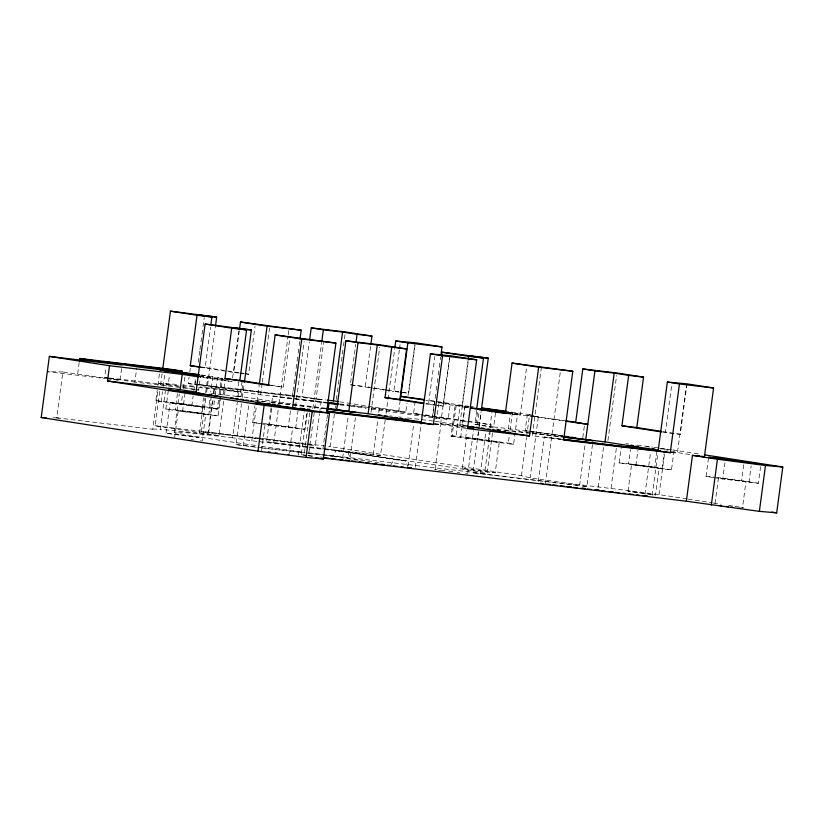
<?xml version="1.0" encoding="UTF-8"?>
<svg xmlns="http://www.w3.org/2000/svg" width="824" height="824" viewBox="0 0 824 824"><rect width="100%" height="100%" fill="white"/><g stroke="black" fill="none" stroke-linecap="round" stroke-linejoin="round"><path stroke-width="0.62" stroke-dasharray="4.12 3.09" d="M53.096 417.768L56.753 417.84L62.871 371.984L119.995 380.317L121.859 366.309M77.683 373.746L79.382 361.015M108.449 377.989L104.669 377.402L106.028 367.216M179.838 387.435L134.868 382.089L136.733 368.081M218.463 400.237L217.278 409.157L161.082 401.824L155.849 400.546L157.209 390.36M157.889 385.261L159.588 372.53M56.753 417.84L152.728 429.252L157.992 389.773M223.592 401.298L219.009 435.68L155.149 425.771L159.732 391.39M160.577 385.014L162.112 373.56M161.082 401.824L162.441 391.637M163.121 386.538L164.821 373.797M152.728 429.252L152.79 429.211A179.498 3.131 7.6 0 1 159.444 429.335L160.32 429.407L165.356 391.194M166.036 386.096L166.376 383.551M109.716 378L180.353 386.404L168.24 384.52L169.6 374.333M220.739 396.756L218.195 415.863L182.578 411.629L165.83 409.023L168.384 389.927M166.057 433.218L170.135 402.658L186.801 404.594L202.992 407.046L198.914 437.616L166.057 433.218L198.914 437.616M165.83 409.023L175.265 409.847L177.469 393.285M174.173 432.178L179.272 393.965M174.688 437.348L178.252 410.609L192.208 412.227L205.763 414.287L202.199 441.025M155.849 400.546L181.332 403.575L182.516 394.665M183.371 388.289L185.07 375.559M182.578 411.629L185.132 392.523M326.891 402.689L260.652 394.809L188.253 383.572L189.098 377.207M189.778 372.108L190.293 368.287M191.796 406.129L193.156 395.932M193.836 390.844L195.875 375.559M195.391 383.984L195.731 381.44M198.285 362.333L199.81 350.869M199.985 349.592L200.829 343.227M201.005 341.95L201.849 335.584M202.024 334.307L202.869 327.942M203.044 326.675L204.228 317.755M182.341 387.785L198.646 390.071L200.52 376.063M238.692 372.685L205.176 367.483L210.563 327.128M218.195 415.863L201.447 413.267L203.487 397.982M181.332 403.575L203.816 406.726L205.001 397.817M205.681 392.718L207.895 376.156L212.819 376.743L210.779 392.028M258.149 438.728L201.386 431.714L205.979 397.322M206.659 392.234L215.322 327.272M219.555 399.898L218.37 408.807L216.928 408.591A157.837 2.75 7.6 0 1 210.027 407.519L208.74 407.313L209.924 398.394M208.76 415.049L211.315 395.942M207.936 434.382L212.695 398.723M213.365 393.625L214.044 388.526M208.627 432.837L213.22 398.445M213.9 393.357L214.745 386.981L196.606 384.169M217.278 409.157L213.447 408.22L214.631 399.31M215.198 395.098L217.526 377.66L222.82 378.298M219.318 393.872L221.357 378.587L217.526 377.66M220.235 394.799L222.449 378.237M223.098 395.18L225.137 379.895M224.447 394.933L225.127 389.834L221.975 389.464A179.498 3.131 7.6 0 0 215.023 388.64L212.767 388.382A179.498 3.131 7.6 0 0 200.108 386.93M232.625 377.752L239.248 328.086M238.703 373.045L233.748 372.448L239.3 330.846M242.06 381.491L240.021 396.777L236.818 395.994L238.857 380.709M492.505 433.136L486.963 473.985A157.837 2.75 7.6 0 0 324.707 449.471L251.784 440.768L232.574 437.791L237.333 402.133M238.012 397.034L238.692 391.936L225.127 389.834M241.175 396.632L243.214 381.358M256.079 447.236L236.076 444.589L241.514 403.832M242.359 397.467L244.234 383.459M244.903 373.777L248.621 374.22L255.018 326.304M243.317 445.712L248.755 404.955M259.89 423.629L252.721 422.506L254.925 405.954M251.784 440.768L256.367 406.387M257.047 401.288L259.261 384.736M260.652 394.809L262.187 383.345M262.351 382.068L269.829 326.036M261.579 450.831L265.143 424.092L266.039 424.123L292.654 427.769L289.255 453.241M308.083 447.03L266.554 441.829L271.147 407.437M271.827 402.339L272.672 395.973L326.005 402.318M307.29 412.793L305.076 429.345L269.469 425.112L271.848 407.283M273.795 442.952L278.388 408.56M279.068 403.472L288.07 335.965M288.235 334.688L289.09 328.323M268.428 385.333L283.302 387.105L289.698 339.189M305.076 429.345L288.328 426.75L290.542 410.187M292.881 392.615L292.026 398.981L272.672 395.973M293.045 391.338L293.9 384.973M294.065 383.696L294.92 377.33M295.085 376.053L295.94 369.688M296.104 368.41L297.979 354.402M298.144 353.125L298.999 346.76M299.163 345.493L299.678 341.672M295.507 406.417L304.169 341.466M295.651 428.532L298.031 410.702M319.712 412.402L321.412 399.671L302.048 396.663L309.361 341.898M298.401 455.064L304.18 411.763M307.27 455.641L301.234 454.704L306.847 412.68M309.783 412.814L304.509 452.294L303.901 452.211A157.837 2.75 7.6 0 1 260.003 446.093M312.811 408.735L321.648 342.506M314.253 412.525L308.475 455.827L312.286 456.28M314.768 408.704L323.605 342.475M259.426 438.873L315.293 445.516L319.537 413.679M322.884 449.224L326.798 419.931M326.963 418.664L327.478 414.843M686.886 498.911C634.861 490.29 582.28 485.985 530.182 477.858L521.417 475.726L330.063 446.577L334.482 413.463M335.162 408.364L335.502 405.82M336.357 399.455L337.201 393.079M337.377 391.812L338.221 385.436M338.396 384.169L339.241 377.804M339.416 376.527L340.261 370.161M340.436 368.884L341.28 362.519M341.455 361.242L343.32 347.234M343.495 345.956L345.359 331.948M383.871 389.948L350.354 384.746L355.741 344.401M378.937 462.892L342.733 457.279L348.171 416.522M355.412 417.644L349.973 458.401L348.047 451.964L336.202 450.553L332.649 456.341L305.848 453.149M386.332 389.783L365.228 386.507L370.615 346.162M371.037 412.33L379.699 347.378M385.21 419.972L380.451 455.631L373.21 454.508L377.969 418.849M378.824 412.484L379.328 408.663L351.395 405.336M386.065 413.607L394.727 348.655M415.059 345.338L408.673 393.254L393.8 391.482L399.352 349.881M399.516 348.614L400.186 343.577M398.692 411.66L400.052 401.473M371.336 407.973L405.83 412.072L407.025 403.163M408.045 395.52L414.833 344.576M419.91 414.421L413.566 413.432L414.925 403.245M408.065 466.116L413.679 424.082M415.306 467.239L421.085 423.938M449.75 358.224L443.353 406.129L428.48 404.368L434.876 356.452M432.312 417.727L434.351 402.452M433.156 413.174L434.011 406.809M434.176 405.532L436.051 391.524M436.215 390.246L437.07 383.881M437.235 382.604L438.09 376.238M438.255 374.972L439.11 368.596M439.274 367.329L440.129 360.953M440.294 359.686L440.634 357.132M434.495 424.236L440.51 424.947L449.688 356.174M435.072 469.639L440.984 423.711L465.838 426.781M435.917 417.881L448.194 419.344L450.234 404.059L426.111 400.32M507.481 411.856L517.637 413.823L513.558 444.383L459.37 437.42A157.837 2.75 7.6 0 0 452.479 436.349L451.037 436.123L455.116 405.562L449.08 404.646A157.837 2.75 7.6 0 0 438.996 403.132L436.668 418.376L434.845 418.108M456.208 405.212L460.039 406.15L455.96 436.71L452.129 435.783L456.208 405.212L468.938 406.726M468.094 407.726L461.893 406.757L468.114 360.109M466.188 425.606L459.833 424.628L468.331 360.943M460.668 437.616L464.746 407.056L468.434 407.499M466.621 421.538L463.067 421.116L465.107 405.83L427.028 399.918M465.591 438.203L466.611 430.561M462.326 468.454L466.405 437.884L483.08 439.82L499.272 442.282L495.193 472.842L462.326 468.454L495.193 472.842M467.723 473.954L473.501 430.653M493.174 428.089L493.185 428.047A157.837 2.75 7.6 0 0 484.512 425.987L483.595 425.812A157.837 2.75 7.6 0 0 478.332 424.885L474.83 424.298L476.869 409.013M467.816 421.682L476.118 422.671L477.982 408.653M477.364 424.721L479.403 409.446M592.487 444.538L586.873 486.572L472.976 472.76L478.414 432.013M479.094 426.914L481.134 411.629M452.129 435.783L477.601 438.811L478.62 431.168M479.3 426.07L481.175 412.062M480.217 473.882L485.655 433.136M488.076 441.355L489.26 432.446M489.94 427.347L492.155 410.795M484.976 470.617L490.074 432.404M490.754 427.316L491.094 424.762L424.391 414.719M474.83 424.298L493.638 426.935L495.677 411.65M493.638 426.935L508.377 428.686L510.417 413.401L564.955 421.095M513.558 444.383L508.315 443.116L509.335 435.474M510.015 430.375L512.394 412.546M505.339 413.504L520.212 415.275L526.938 364.836M562.648 435.968L525.156 430.684L527.195 415.399L538.34 416.728L530.182 477.858M521.417 475.726L526.515 437.513M526.68 436.236L529.574 414.585L508.212 411.598M541.419 367.082L532.242 435.865L562.926 439.511M538.309 481.607L544.262 437.029L562.03 439.141M545.385 483.997L560.67 369.379M582.815 437.513L584.515 424.782M586.873 486.572L579.633 485.449L585.246 443.415M598.183 487.211L603.621 446.454M607.937 440.5L616.61 375.548M611.006 488.323L616.445 447.566M674.042 450.666L671.498 469.762L662.063 468.949L619.133 462.933L621.512 445.104M619.133 462.933L628.568 463.747L630.432 449.739M627.991 491.259L631.555 464.509L645.511 466.137L659.066 468.187L655.502 494.936L627.991 491.259L655.502 494.936M635.881 465.529L637.92 450.244M644.965 494.287L650.579 452.252M671.498 469.762L654.75 467.167L656.79 451.882M652.206 495.409L657.82 453.385M686.989 383.871L680.253 434.31L665.38 432.538L671.776 384.623M662.063 468.949L664.103 453.663M659.056 494.596L664.834 451.294M671.395 452.407L677.421 453.128L686.423 385.622M713.203 477.529L706.024 476.416L708.568 457.31M715.047 503.464L718.446 477.992L745.195 481.484L745.957 481.669L742.393 508.418M760.593 466.693L758.379 483.255L722.772 479.012L725.316 459.916M758.379 483.255L741.631 480.649L743.845 464.097M748.954 482.431L751.158 465.879M159.526 383.829L159.29 383.747A179.498 3.131 7.6 0 1 158.816 383.459L158.908 383.366A179.498 3.131 7.6 0 1 165.562 383.49L166.438 383.551A179.498 3.131 7.6 0 1 179.405 384.726M390.576 465.323L394.13 459.545L405.974 460.946L407.581 466.312M202.992 407.046L170.135 402.658M205.763 414.287L178.252 410.609M292.654 427.769L265.143 424.092M434.866 469.567L437.183 469.732M659.066 468.187L631.555 464.509M62.871 371.984L47.318 371.676L105.966 378.649M668.151 450.151L660.869 449.358M252.721 422.506L262.145 423.33M706.024 476.416L714.274 477.137M56.671 417.84L59.05 418.108M201.458 367.041L205.176 367.483M350.354 384.746L365.228 386.507M239.949 373.19L243.667 373.632M437.956 402.606L450.234 404.059M465.107 405.83L468.66 406.253M469.855 406.397L473.409 406.819M455.116 405.562L460.039 406.15M461.893 406.757L468.084 407.499M199.696 376.012L221.357 378.587M507.44 412.608L517.637 413.823M199.408 376.413L224.499 379.401M506.729 412.968L510.417 413.401M199.202 384.437L294.436 395.757M295.703 395.911L302.048 396.663M188.253 383.572L195.473 384.427M196.678 384.571L326.201 399.98M214.745 386.981L294.745 396.498M296.012 396.653L321.412 399.671M238.692 391.936L235.829 391.596A157.837 2.75 7.6 0 0 229.711 390.885L227.733 390.648A157.837 2.75 7.6 0 0 197.142 387.311M339.972 403.976L350.128 405.181M339.591 404.193L370.069 407.818M295.857 399.434L329.003 403.379M413.566 413.432L423.186 414.575M158.847 383.407L168.24 384.52M104.669 377.402L108.459 377.845M107.244 378.803L119.995 380.317M211.171 393.347L240.021 396.777M525.156 430.684L562.74 435.649M325.552 408.21L304.653 405.624A157.837 2.75 7.6 0 1 294.055 404.162M389.845 415.863L392.368 416.161M398.692 416.913L401.226 417.212M407.55 417.964L432.847 420.971M254.884 400.248L270.128 402.061M271.395 402.215L325.995 408.704M459.833 424.628L467.053 425.483M496.872 429.026L503.217 429.778M504.484 429.932L562.895 436.875M260.858 401.226L264.669 401.679M271.014 402.431L291.336 404.852M292.602 404.996L325.614 408.92M496.491 429.242L499.035 429.551M504.113 430.149L510.458 430.911M511.725 431.055L530.78 433.321M532.046 433.476L562.524 437.101M203.816 406.726L208.74 407.313M451.037 436.123L455.96 436.71M213.447 408.22L218.37 408.807M155.149 425.771L305.807 443.693M307.084 443.837L330.063 446.577M201.386 431.714L305.508 444.095M219.009 435.68L215.857 435.309A179.498 3.131 7.6 0 0 208.905 434.495L206.659 434.227A179.498 3.131 7.6 0 0 160.32 429.407M232.574 437.791L229.711 437.451A157.837 2.75 7.6 0 0 223.592 436.73L221.615 436.504A157.837 2.75 7.6 0 0 179.385 432.147L178.715 432.106A157.837 2.75 7.6 0 0 178.293 433.342L178.932 433.476A157.837 2.75 7.6 0 0 181.97 434.073L182.846 434.238A157.837 2.75 7.6 0 0 198.193 436.844L199.666 437.081A157.837 2.75 7.6 0 0 220.317 440.294L222.274 440.583A157.837 2.75 7.6 0 0 250.434 444.723L252.793 445.063A157.837 2.75 7.6 0 0 257.572 445.743M266.554 441.829L373.21 454.508M309.35 447.174L325.851 449.142M327.128 449.286L380.451 455.631M308.341 452.747L486.963 473.985M236.076 444.589L256.388 447.01M257.654 447.154L304.643 452.747M305.91 452.891L342.733 457.279M472.976 472.76L579.633 485.449M261.177 447.844L304.571 453.004M301.234 454.704L313.996 456.218M320.382 456.98L322.936 457.289M440.922 470.154L445.032 470.659M465.426 427.234L440.984 423.711M625.972 443.631L628.506 443.961M637.354 445.114L652.526 447.092M653.793 447.257L671.498 449.729M646.078 446.598L649.817 447.092M628.568 463.747L654.75 467.167M716.695 477.395L741.631 480.649M175.265 409.847L201.447 413.267M263.392 423.495L288.328 426.75M448.678 471.122L453.437 471.761M191.034 439.295L193.331 439.614M527.195 415.399L564.687 420.683M200.768 375.157L207.895 376.156M476.118 422.671L491.094 424.762M508.377 428.686L562.926 436.38M477.601 438.811L508.315 443.116M457.145 472.265L459.72 472.636M432.703 417.789L430.53 417.469A157.837 2.75 7.6 0 0 423.845 416.491M236.818 395.994L242.956 396.9A157.837 2.75 7.6 0 0 254.225 398.538L258.911 399.218A157.837 2.75 7.6 0 0 291.438 403.801M438.553 470.247L440.552 470.545M662.877 431.611L680.253 434.31M662.898 432.147L665.38 432.538M387.568 389.979L408.673 393.254M385.107 390.133L393.8 391.482M506.554 413.154L520.212 415.275M239.928 372.87L243.657 373.447M244.893 373.643L248.621 374.22M200.232 367.257L233.748 372.448M425.977 403.441L443.353 406.129M425.998 403.976L428.48 404.368M270.89 385.179L283.302 387.105M672.765 449.925L700.585 454.24M199.593 376.527L232.111 381.574L199.727 377.093M659.684 448.431L668.068 449.739M671.344 451.645L691.686 454.797M671.066 452.139L677.421 453.128M339.776 401.824L405.83 412.072M424.988 415.203L463.067 421.116M379.328 408.663L420.271 415.008M421.538 415.214L448.194 419.344M544.262 437.029L562.401 439.841M435.391 421.373L467.177 426.307M434.444 423.474L467.507 428.604M434.166 423.969L440.51 424.947M109.705 378.185L134.868 382.089M714.398 477.714L722.772 479.012M261.095 423.814L269.469 425.112M688.143 499.107L712.173 502.836M713.44 503.042L721.031 504.216M728.622 505.39L733.679 506.173M734.946 506.369L740.004 507.162M741.27 507.357L743.794 507.749M308.052 444.394L315.293 445.516M348.047 451.964L405.974 460.946M336.202 450.553L394.13 459.545M332.649 456.341L352.796 459.462M354.052 459.658L359.089 460.441M464.746 407.056L468.557 407.664M212.819 376.743L212.479 376.692A157.837 2.75 7.6 0 1 207.823 375.95L206.35 375.713A157.837 2.75 7.6 0 1 200.86 374.817M197.554 389.886L198.646 390.071M465.642 473.532L466.817 473.738M200.459 440.675L201.437 440.84M529.574 414.585L538.34 416.728M745.957 481.669L718.446 477.992M499.272 442.282L466.405 437.884M195.144 389.474A157.837 2.75 7.6 0 1 189.881 388.557L188.088 388.217A157.837 2.75 7.6 0 1 185.05 387.63L184.401 387.496A157.837 2.75 7.6 0 1 182.289 387.023M182.145 386.137A157.837 2.75 7.6 0 1 194.763 387.074M339.931 404.831A157.837 2.75 7.6 0 1 349.922 406.17M350.828 406.294A157.837 2.75 7.6 0 1 366.144 408.374M371.49 409.106A157.837 2.75 7.6 0 1 416.923 415.492L419.262 415.832A157.837 2.75 7.6 0 1 421.569 416.161M182.392 385.024A179.498 3.131 7.6 0 1 194.33 386.291"/><path stroke-width="1.24" d="M290.882 407.643L255.265 403.41L307.63 410.239L195.947 392.801L205.125 324.028L231.719 328.158L224.983 378.587L268.428 385.333L275.164 334.894L301.759 339.024L292.582 407.798L329.497 413.092L323.379 458.947L306.065 457.444L258.015 451.171L41.2 417.521L49.358 356.39L122.034 365.032L79.722 358.471L79.382 361.015M329.497 413.092L312.183 411.598L264.133 405.326L107.501 381.018L109.54 365.732L49.358 356.39M162.792 368.462L170.434 311.153L216.681 317.086L215.497 326.005M196.442 392.183L180.178 389.659L182.217 374.374L109.54 365.732M200.232 367.257L190.303 365.712L197.039 315.273L170.434 311.153M210.903 324.615L211.912 317.044L197.43 314.799L216.681 317.086M239.64 328.323L240.474 322.019L301.203 330.208L300.018 339.117M269.654 384.983L239.856 380.358L246.592 329.93L232.111 327.674L251.372 329.971L244.398 382.182M259.426 383.459L267.079 326.149L240.474 322.019M258.015 451.171L264.133 405.326M309.7 339.354L311.225 327.89L345.359 331.948L371.954 336.079L370.944 343.639M306.065 457.444L312.183 411.598M321.813 341.239L323.348 329.775L311.225 327.89M275.164 334.894L335.883 343.083L326.716 411.856L433.373 424.545L442.55 355.772L430.427 353.887L421.26 422.661M328.158 409.744L329.003 403.379L330.826 403.616A157.837 2.75 7.6 0 1 338.108 404.584M338.51 401.628L333.421 400.835L342.599 332.062L323.348 329.775M326.891 409.075L356.092 412.546L336.738 409.549L345.915 340.776L380.039 344.834L406.644 348.954L399.908 399.393L423.495 403.049M356.071 341.878L357.08 334.307L342.599 332.062M348.851 411.423L358.028 342.65L345.915 340.776M421.455 421.991L368.112 413.72L377.289 344.937L358.028 342.65M423.515 403.595L385.035 397.621L391.771 347.192L377.289 344.937M394.902 347.378L395.747 341.012L415.399 342.815L441.994 346.945L440.974 354.588M400.217 400.196L407.87 342.887L395.747 341.012M441.51 356.019L442.024 352.198L488.272 358.141L481.298 410.352M468.279 358.852L468.619 356.329L442.024 352.198M430.427 353.887L450.079 355.7L476.674 359.831L467.507 428.604L529.482 435.968L538.659 367.195L512.064 363.075L505.339 413.504L470.576 408.107M505.308 412.958L476.766 408.529L483.492 358.1L469.011 355.844L488.272 358.141M512.064 363.075L572.793 371.253L563.616 440.026L670.273 452.716L679.45 383.943L667.337 382.058L658.16 450.831M661.641 431.416L636.808 427.563L643.544 377.124L616.949 373.004L582.815 368.946L575.677 422.434L587.79 424.319L566.232 421.27M563.791 437.245L592.992 440.716L585.751 439.594L594.928 370.821L582.815 368.946M658.366 450.172L605.012 441.891L614.189 373.118L594.928 370.821M661.662 431.961L621.935 425.792L628.671 375.363L614.189 373.118M704.386 454.827L782.8 467.002L776.682 512.847L759.368 511.354L686.351 501.198L692.469 455.353L704.407 456.774L713.584 388.001L686.989 383.871L667.337 382.058M711.318 505.081L717.436 459.226L692.469 455.353M759.368 511.354L765.486 465.498L782.8 467.002M41.2 417.521L45.959 417.624M288.184 454.477L288.915 454.446M220.739 396.756L168.384 389.927L203.992 394.16M739.046 508.13L740.446 508.284M467.795 427.522L473.841 428.109L468.156 427.12M197.039 315.273L211.912 317.044M357.08 334.307L371.954 336.079M267.079 326.149L301.203 330.208M407.87 342.887L441.994 346.945M205.125 324.028L251.372 329.971M231.719 328.158L246.592 329.93M391.771 347.192L406.644 348.954M468.619 356.329L483.492 358.1M628.671 375.363L643.544 377.124M301.759 339.024L335.883 343.083M442.55 355.772L476.674 359.831M538.659 367.195L572.793 371.253M679.45 383.943L713.584 388.001M190.303 365.712L200.222 366.886M79.722 358.471L170.28 369.234L182.392 371.119L106.708 362.117L136.908 366.804L199.429 374.611M224.983 378.587L239.856 380.358M385.035 397.621L399.908 399.393M470.566 407.798L476.766 408.529M621.935 425.792L636.808 427.563M198.43 375.857L159.928 369.976L199.583 374.992M506.163 412.453L480.341 409.137M496.913 411.794L505.503 412.814M327.406 400.124L333.421 400.835M327.272 402.473L338.695 403.832M328.168 402.833L338.324 404.048M107.501 381.018L180.178 389.659M198.347 393.089L200.757 393.378M209.183 394.377L211.593 394.665M326.788 408.364L336.738 409.549M327.262 408.858L368.112 413.72M562.895 436.875L605.012 441.891M326.397 411.125L414.019 421.538L433.373 424.545M563.307 439.295L650.919 449.708L670.273 452.716M300.152 408.261L304.962 408.838M307.373 409.116L309.783 409.404M327.293 411.485L424.865 423.093M562.926 439.511L660.57 451.119M664.175 451.552L666.585 451.84M381.636 464.262L384.19 464.571M568.611 486.5L571.156 486.799M582.578 488.158L585.122 488.467M596.545 489.827L599.089 490.126M610.512 491.485L613.056 491.784M324.986 457.794L328.797 458.247M331.33 458.546L335.141 458.999M338.952 459.452L342.763 459.905M345.297 460.204L349.108 460.657M351.652 460.966L355.463 461.419M359.264 461.873L363.075 462.326M365.619 462.625L369.43 463.078M373.231 463.531L377.042 463.984M379.586 464.283L383.397 464.736M387.208 465.189L389.742 465.488M393.553 465.941L397.364 466.394M401.175 466.848L403.709 467.157M407.519 467.61L411.331 468.063M546.652 484.151L550.463 484.605M552.997 484.903L556.808 485.357M560.619 485.81L564.43 486.263M566.964 486.562L570.774 487.015M573.319 487.324L577.13 487.777M580.93 488.23L584.741 488.683M587.285 488.982L591.096 489.435M594.897 489.889L598.708 490.342M601.252 490.641L605.063 491.094M608.864 491.547L612.675 492M615.219 492.309L619.03 492.762M622.841 493.216L625.375 493.514M629.186 493.967L632.997 494.421M636.808 494.874L639.342 495.173M643.153 495.626L646.964 496.079M323.925 458.103L686.351 501.198M730.826 507.11L733.154 507.409M717.436 459.226L765.486 465.498M275.134 452.891L277.523 453.21M726.047 506.472L728.437 506.801M481.896 407.911L506.956 411.423M481.679 408.241L506.255 411.681M565.944 420.858L575.935 422.269M578.438 422.619L580.941 422.98M480.639 409.538L483.142 409.889M485.655 410.249L495.677 411.65M565.151 436.318L568.9 436.854M571.403 437.204L575.152 437.729M564.193 436.555L585.751 439.594M268.274 451.943L270.437 452.252M719.64 505.565L721.577 505.854M424.484 399.527L400.732 396.375L424.844 400.124M182.217 374.374L198.481 376.898M631.256 445.31L633.646 445.681M630.659 445.331L633.203 445.722M635.747 446.114L638.281 446.515M652.268 448.678L654.812 449.08M696.774 455.59L699.319 455.981M701.863 456.383L704.407 456.774M471.266 426.399L473.81 426.791M476.344 427.182L478.888 427.584M481.432 427.975L483.966 428.367M487.777 428.964L490.321 429.356M492.865 429.747L495.399 430.138M497.943 430.54L500.487 430.931M503.021 431.323L505.565 431.724M508.109 432.116L510.643 432.507M467.177 426.307L529.482 435.968M378.494 414.791L381.038 415.183M384.849 415.77L387.393 416.172M395.026 417.356L397.57 417.747M400.114 418.139L402.658 418.541M405.202 418.932L407.736 419.323M230.555 397.632L233.099 398.033M235.633 398.425L238.177 398.816M240.721 399.207L243.255 399.609M245.799 400.001L248.343 400.392M250.877 400.794L253.421 401.185M257.232 401.772L259.766 402.163M267.388 403.348L269.932 403.75M272.476 404.141L275.01 404.533M277.554 404.924L280.098 405.326M771.625 512.064L776.682 512.847M644.801 495.564L647.211 495.935M540.554 483.255L542.965 483.626M409.106 467.579L411.516 467.95M315.891 457.784L323.379 458.947M718.003 458.134L708.568 457.31L760.933 464.149L718.003 458.134"/></g></svg>
